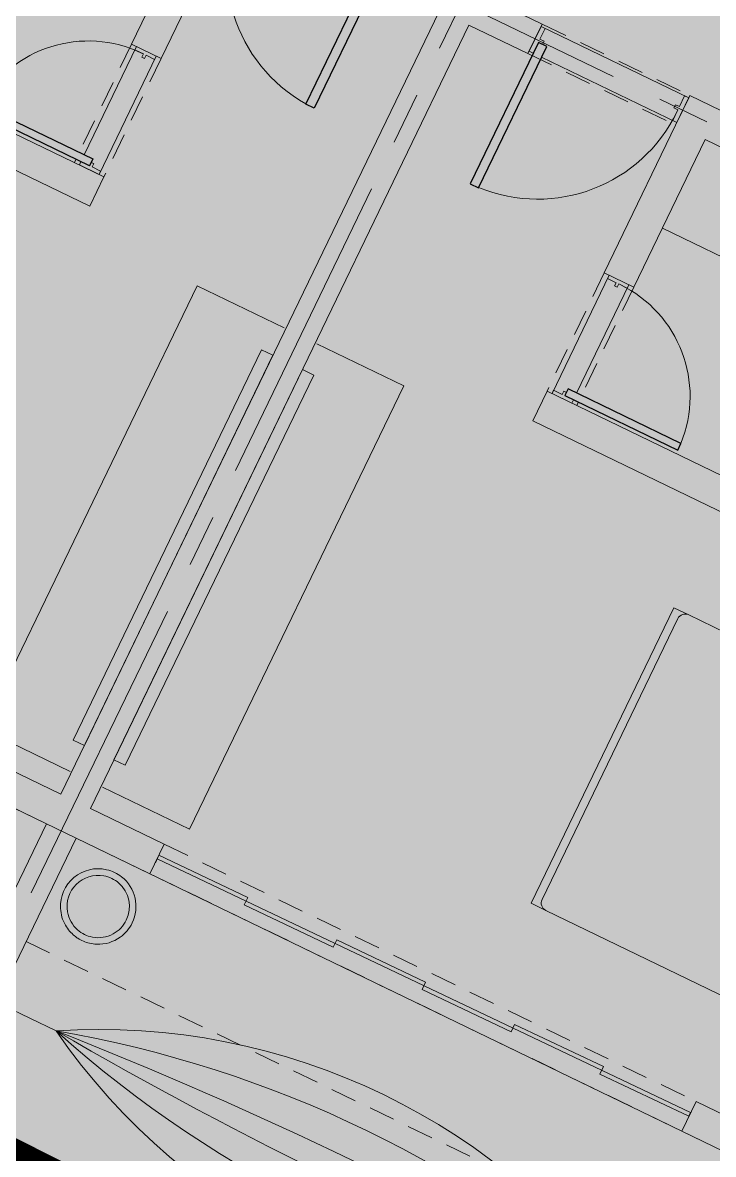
# Model space of a CAD drawing. Header units: metres. Extents: x -466 to 1322, y -1072 to 50.
# Drawn here: x 440.78 to 444.99, y -213.19 to -206.3 of the extents above; entities that cross this region are included whole.
import ezdxf

# ---------------------------------------------------------------- set-up
doc = ezdxf.new("R2010")
doc.units = ezdxf.units.M
for name, pattern in [('B1 P BAJA$0$HIDDEN', [9.525, 6.35, -3.175]), ('CENTER2', [28.575, 19.05, -3.175, 3.175, -3.175]), ('Hidden 1_16_', [0.002381, 0.001587, -0.00079375]), ('OCULTA2', [0.3, 0.2, -0.1])]:
    doc.linetypes.add(name, pattern=pattern)
for name, color, linetype, lineweight in [('A - CANCEL', 2, 'Continuous', 0), ('A - Hatch muros', 4, 'Continuous', 0), ('A - MURO BAJO', 2, 'Continuous', 0), ('A - PROY', 250, 'B1 P BAJA$0$HIDDEN', 0), ('A-DOOR', 2, 'Continuous', 9), ('A-EJES', 61, 'CENTER2', 0), ('A-MUEBLES', 5, 'Continuous', 0), ('A-MURO INT', 4, 'Continuous', 0)]:
    doc.layers.add(name, color=color, linetype=linetype, lineweight=lineweight)
doc.layers.add('A-PUERTA', color=2, linetype='Continuous')
doc.layers.add('Poligono Fisico', color=3, linetype='Continuous')
doc.layers.add('Hatch Exterior', color=7, linetype='Continuous', lineweight=0, true_color=0xa99b89)
doc.layers.add('Hatch Interior', color=7, linetype='Continuous', lineweight=0, true_color=0xaf6350)

# ---------------------------------------------------------------- blocks, each defined once
blk = doc.blocks.new('JVAS_Puerta - 0_90 X 2_10-V18-Planta Baja')
at = {"color": 0}
for p, q in [((-0.425, -0.0425), (-0.425, -0.9025)), ((-0.374, -0.0425), (-0.425, -0.0425)), ((-0.374, -0.9025), (-0.374, -0.0425)), ((-0.425, -0.9025), (-0.374, -0.9025))]:
    blk.add_line(p, q, dxfattribs=at)
at = {"layer": 'A - PROY', "color": 18, "linetype": 'Continuous', "ltscale": 100, "true_color": 0x000000}
blk.add_arc((-0.425, -0.0525), 0.85, 273.43981, 0, dxfattribs=at)
at = {"layer": 'A-DOOR', "color": 253, "linetype": 'Continuous', "ltscale": 100}
for p, q in [((-0.45, 0.0425), (0.45, 0.0425)), ((-0.374, -0.1075), (0.45, -0.1075))]:
    blk.add_line(p, q, dxfattribs=at)
at = {"layer": 'A-DOOR'}
for p, q in [((-0.425, 0.0425), (-0.45, 0.0425)), ((-0.45, 0.0425), (-0.45, -0.1075)), ((-0.425, -0.0225), (-0.425, 0.0425)), ((0.45, 0.0425), (0.425, 0.0425)), ((0.425, 0.0425), (0.425, -0.0225)), ((0.45, -0.1075), (0.45, 0.0425)), ((-0.4, -0.0225), (-0.425, -0.0225)), ((-0.425, -0.1075), (-0.425, -0.0425)), ((-0.425, -0.0425), (-0.4, -0.0425)), ((-0.4, -0.0425), (-0.4, -0.0225)), ((0.425, -0.0225), (0.4, -0.0225)), ((0.4, -0.0225), (0.4, -0.0425)), ((0.4, -0.0425), (0.425, -0.0425)), ((0.425, -0.0425), (0.425, -0.1075)), ((-0.45, -0.1075), (-0.425, -0.1075)), ((0.425, -0.1075), (0.45, -0.1075))]:
    blk.add_line(p, q, dxfattribs=at)

msp = doc.modelspace()

# ---------------------------------------------------------------- hatches: boundary and pattern name
at = {"layer": 'A - Hatch muros', "transparency": 33554687}
h = msp.add_hatch(color=256, dxfattribs=at)
h.dxf.hatch_style = 1
h.paths.add_polyline_path([(422.6792, -204.8009), (426.1177, -197.6884), (426.6579, -197.9496), (426.5709, -198.1296), (426.2107, -197.9555), (423.9039, -202.7272), (424.354, -202.9448), (424.267, -203.1249), (423.8168, -202.9072), (422.8593, -204.8879)])
h.paths.add_polyline_path([(429.5687, -201.5783), (430.3521, -199.9577), (427.6512, -198.652), (427.216, -199.5523), (427.0359, -199.4652), (427.5582, -198.3848), (433.5002, -201.2575), (432.9779, -202.3379), (432.7979, -202.2509), (433.2331, -201.3506), (430.5322, -200.0448), (429.7487, -201.6653), (432.6297, -203.0582), (432.5427, -203.2382), (429.6617, -201.8454), (428.2253, -204.8164), (428.6755, -205.034), (428.5884, -205.2141), (428.1383, -204.9965), (427.1807, -206.9771), (427.0007, -206.8901), (427.9582, -204.9094), (427.5081, -204.6918), (427.5951, -204.5117), (428.0453, -204.7294), (429.4816, -201.7583), (426.6006, -200.3655), (426.6877, -200.1855)])
h.paths.add_polyline_path([(432.4598, -207.0857), (431.5022, -209.0664), (431.3221, -208.9793), (432.2797, -206.9986), (431.8295, -206.781), (431.9166, -206.601), (432.3667, -206.8186), (434.6736, -202.047), (434.3135, -201.8729), (434.4005, -201.6928), (435.3008, -202.1281), (435.2138, -202.3081), (434.8537, -202.134), (432.5468, -206.9056), (432.997, -207.1233), (432.9099, -207.3033)])
h.paths.add_polyline_path([(438.2116, -205.7567), (438.9951, -204.1362), (436.2942, -202.8304), (435.8589, -203.7307), (435.6788, -203.6437), (436.2012, -202.5633), (442.1432, -205.436), (441.6209, -206.5164), (441.4408, -206.4293), (441.8761, -205.529), (439.1751, -204.2232), (438.3917, -205.8438), (441.2727, -207.2366), (441.1856, -207.4167), (438.3046, -206.0239), (436.8683, -208.9949), (437.3184, -209.2125), (437.2314, -209.3926), (436.7812, -209.1749), (435.8237, -211.1556), (435.6436, -211.0686), (436.6012, -209.0879), (436.151, -208.8703), (436.2381, -208.6902), (436.6882, -208.9078), (438.1246, -205.9368), (435.2436, -204.544), (435.3306, -204.3639)])
h.paths.add_polyline_path([(443.3166, -206.2254), (441.0097, -210.9971), (440.5595, -210.7794), (440.4725, -210.9595), (440.9226, -211.1771), (439.9651, -213.1578), (440.1451, -213.2448), (441.1027, -211.2642), (441.5529, -211.4818), (441.6399, -211.3017), (441.1897, -211.0841), (443.4966, -206.3125), (443.8567, -206.4866), (443.9438, -206.3065), (443.0435, -205.8713), (442.9564, -206.0513)])
h.paths.add_polyline_path([(446.8546, -209.9352), (447.638, -208.3147), (444.9371, -207.0089), (444.5018, -207.9092), (444.3218, -207.8221), (444.8441, -206.7418), (450.7861, -209.6145), (450.2638, -210.6948), (450.0837, -210.6078), (450.519, -209.7075), (447.8181, -208.4017), (447.0346, -210.0223), (449.9156, -211.4151), (449.8285, -211.5952), (446.9476, -210.2023), (445.5112, -213.1733), (445.9614, -213.391), (445.8743, -213.571), (445.4242, -213.3534), (444.4666, -215.3341), (444.2865, -215.247), (445.2441, -213.2663), (444.794, -213.0487), (444.881, -212.8687), (445.3312, -213.0863), (446.7675, -210.1153), (443.8865, -208.7225), (443.9736, -208.5424)])
h.paths.add_polyline_path([(452.2266, -210.3109), (451.6864, -210.0497), (451.5994, -210.2298), (451.9595, -210.4039), (449.6526, -215.1755), (449.2037, -214.9585), (449.1142, -215.1374), (449.5656, -215.3556), (448.608, -217.3363), (448.7881, -217.4233)])
at = {"layer": 'Hatch Exterior', "transparency": 33554687}
h = msp.add_hatch(color=256, dxfattribs=at)
h.dxf.hatch_style = 1
h.paths.add_polyline_path([(422.6792, -204.8009), (427.1807, -206.9771), (431.5022, -209.0664), (448.8046, -217.4313), (449.7456, -215.4426), (423.8168, -202.9072), (423.6368, -202.8202)])
at = {"layer": 'Hatch Interior', "transparency": 33554687}
h = msp.add_hatch(color=256, dxfattribs=at)
h.dxf.hatch_style = 1
edge = h.paths.add_edge_path()
edge.add_line((417.7382, -197.1638), (419.3856, -199.3747))
edge.add_arc((419.7198, -199.9897), 0.7, 36.69961, 118.51779, ccw=False)
edge.add_line((420.2811, -199.5714), (421.6441, -198.5555))
edge.add_line((421.6441, -198.5555), (425.1105, -200.2313))
edge.add_line((425.1105, -200.2313), (423.8168, -202.9072))
edge.add_line((423.8168, -202.9072), (449.7456, -215.4426))
edge.add_line((449.7456, -215.4426), (452.2266, -210.3109))
edge.add_line((452.2266, -210.3109), (452.8795, -208.9604))
edge.add_line((452.8795, -208.9604), (426.2831, -196.1578))
edge.add_line((426.2831, -196.1578), (424.9683, -194.3939))
edge.add_line((424.9683, -194.3939), (443.8484, -180.3214))
edge.add_line((443.8484, -180.3214), (442.6531, -178.7178))
edge.add_line((442.6531, -178.7178), (449.1895, -173.8458))
edge.add_line((449.1895, -173.8458), (446.0819, -169.6766))
edge.add_line((446.0819, -169.6766), (408.2908, -197.8447))
edge.add_line((408.2908, -197.8447), (413.4672, -200.3473))
edge.add_line((413.4672, -200.3473), (417.7382, -197.1638))

# ---------------------------------------------------------------- linework, layer by layer
at = {"layer": 'A - CANCEL'}
for points in [[(441.5857, -211.4143), (441.6071, -211.3692), (442.1491, -211.6266), (442.1276, -211.6717), (442.6696, -211.9291), (442.6911, -211.884), (443.2331, -212.1414), (443.2116, -212.1865)], [(441.5964, -211.3918), (444.8483, -212.9361), (444.8376, -212.9587), (444.2956, -212.7013), (444.317, -212.6562), (443.775, -212.3988), (443.7536, -212.4439), (443.2116, -212.1865)]]:
    msp.add_lwpolyline(points, dxfattribs=at)
at = {"layer": 'A - MURO BAJO', "ltscale": 0.05}
msp.add_lwpolyline([(444.6759, -207.5491), (445.8013, -208.0931), (446.0625, -207.553)], dxfattribs=at)
at = {"layer": 'A - PROY', "color": 250, "linetype": 'Hidden 1_16_', "ltscale": 100}
msp.add_line((440.798, -211.8944), (444.9394, -213.8966), dxfattribs=at)
for points in [[(443.9438, -206.3065), (444.8441, -206.7418)], [(441.4408, -206.4293), (441.0926, -207.1496)], [(443.8567, -206.4866), (444.757, -206.9218)], [(441.6209, -206.5164), (441.2727, -207.2366)], [(444.3218, -207.8221), (443.9736, -208.5424)], [(444.5018, -207.9092), (444.1536, -208.6294)], [(441.6399, -211.3017), (444.881, -212.8687)], [(441.5529, -211.4818), (444.794, -213.0487)]]:
    msp.add_lwpolyline(points, dxfattribs=at)
at = {"layer": 'A-EJES', "ltscale": 0.1}
for p, q in [((452.093, -210.3574), (411.3291, -190.6499)), ((444.1465, -204.7384), (438.2559, -216.9228))]:
    msp.add_line(p, q, dxfattribs=at)
at = {"layer": 'A-MUEBLES'}
for p, q in [((440.5344, -210.6017), (441.8402, -207.9008)), ((441.8402, -207.9008), (442.3713, -208.1576)), ((441.0843, -210.6676), (442.2334, -208.2908)), ((442.2334, -208.2908), (442.302, -208.324)), ((443.1006, -208.5101), (442.5694, -208.2533)), ((442.302, -208.324), (441.1529, -210.7008)), ((442.4821, -208.411), (441.333, -210.7878)), ((442.5507, -208.4442), (442.4821, -208.411)), ((441.4016, -210.821), (442.5507, -208.4442)), ((441.7948, -211.2111), (443.1006, -208.5101)), ((444.7464, -209.8612), (443.8759, -211.6618)), ((444.8364, -209.9047), (444.7464, -209.8612)), ((444.7696, -209.928), (443.9427, -211.6385)), ((446.3669, -210.6446), (444.8364, -209.9047)), ((441.0656, -210.8585), (440.5344, -210.6017)), ((441.1529, -210.7008), (441.0843, -210.6676)), ((441.333, -210.7878), (441.4016, -210.821)), ((441.2636, -210.9543), (441.7948, -211.2111)), ((443.8759, -211.6618), (443.9659, -211.7053)), ((443.9659, -211.7053), (445.4964, -212.4452)), ((440.9804, -212.4386), (440.6603, -212.2839))]:
    msp.add_line(p, q, dxfattribs=at)
for centre, radius, start, end in [((444.8147, -209.9497), 0.05, 64.19834, 154.19834), ((443.9877, -211.6603), 0.05, 154.19834, 244.19834), ((441.2436, -216.4128), 3.9829, 34.60722, 93.78946), ((444.2585, -210.1765), 3.9829, 214.60722, 273.78946), ((439.7769, -219.4466), 7.1106, 48.14107, 80.25562), ((445.7252, -207.1427), 7.1106, 228.14107, 260.25562), ((431.59, -236.3807), 25.7177, 59.81233, 68.58435), ((453.9121, -190.2086), 25.7177, 239.81233, 248.58435)]:
    msp.add_arc(centre, radius, start, end, dxfattribs=at)
at = {"layer": 'A-MUEBLES', "lineweight": 0}
for start, end in [(77.0889, 182.81635), (51.784, 77.0889), (334.17926, 51.784), (182.81635, 209.56387), (209.56387, 220.6944), (305.54216, 334.17926), (220.6944, 231.26961), (231.26961, 237.25618), (237.25618, 256.57451), (267.66411, 305.54216), (256.57451, 267.66411)]:
    msp.add_arc((441.2376, -211.681), 0.23, start, end, dxfattribs=at)
at = {"layer": 'A-MUEBLES', "color": 254, "lineweight": 0}
for start, end in [(79.77644, 189.89713), (64.17926, 79.77644), (49.23282, 64.17926), (334.17926, 49.17926), (189.89713, 228.58207), (298.46138, 334.17926), (228.58207, 259.12569), (259.17926, 298.46138)]:
    msp.add_arc((441.2376, -211.681), 0.19, start, end, dxfattribs=at)
at = {"layer": 'A-MURO INT'}
for points in [[(436.2012, -202.5633), (442.1432, -205.436), (441.6209, -206.5164), (441.4408, -206.4293), (441.8761, -205.529), (439.1751, -204.2232)], [(438.3917, -205.8438), (441.2727, -207.2366), (441.1856, -207.4167), (438.3046, -206.0239)], [(449.8285, -211.5952), (446.9476, -210.2023), (445.5112, -213.1733), (445.9614, -213.391), (445.8743, -213.571), (445.4242, -213.3534), (444.4666, -215.3341), (444.2865, -215.247), (445.2441, -213.2663), (444.794, -213.0487), (444.881, -212.8687), (445.3312, -213.0863), (446.7675, -210.1153), (443.8865, -208.7225), (443.9736, -208.5424), (446.8546, -209.9352), (447.638, -208.3147), (444.9371, -207.0089), (444.5018, -207.9092), (444.3218, -207.8221), (444.8441, -206.7418), (450.7861, -209.6145)]]:
    msp.add_lwpolyline(points, dxfattribs=at)
msp.add_lwpolyline([(443.3166, -206.2254), (441.0097, -210.9971), (440.5595, -210.7794), (440.4725, -210.9595), (440.9226, -211.1771), (439.9651, -213.1578), (440.1451, -213.2448), (441.1027, -211.2642), (441.5529, -211.4818), (441.6399, -211.3017), (441.1897, -211.0841), (443.4966, -206.3125), (443.8567, -206.4866), (443.9438, -206.3065), (443.0435, -205.8713), (442.9564, -206.0513)], close=True, dxfattribs=at)
at = {"layer": 'Hatch Exterior'}
msp.add_lwpolyline([(422.6792, -204.8009), (427.1807, -206.9771), (431.5022, -209.0664), (448.8046, -217.4313), (449.7456, -215.4426), (423.8168, -202.9072), (423.6368, -202.8202), (422.6792, -204.8009)], dxfattribs=at)
at = {"layer": 'Hatch Interior'}
msp.add_lwpolyline([(417.7382, -197.1638), (419.3856, -199.3747, -0.372981), (420.2811, -199.5714), (421.6441, -198.5555), (425.1105, -200.2313), (423.8168, -202.9072), (449.7456, -215.4426), (452.2266, -210.3109), (452.8795, -208.9604), (426.2776, -196.0996), (424.9683, -194.3939), (443.8484, -180.3214), (442.6531, -178.7178), (449.1895, -173.8458), (446.0819, -169.6766), (408.2908, -197.8447), (413.4672, -200.3473)], format="xyb", close=True, dxfattribs=at)
at = {"layer": 'Poligono Fisico', "color": 5, "linetype": 'OCULTA2', "const_width": 0.125}
msp.add_lwpolyline([(450.8561, -218.239), (409.0603, -197.2712), (450.4645, -166.4099), (465.8133, -205.0581)], close=True, dxfattribs=at)

# ---------------------------------------------------------------- block references
at = {"layer": 'A-PUERTA'}
for p, xscale, yscale, zscale, rotation in [((442.5655, -205.7112), -1.111111111111195, 1.111111111111195, 1.111111111111195, 334.1983439835433), ((441.3827, -206.8455), -0.8888888888888831, 0.888888888888883, 0.888888888888883, 244.1983439835417), ((444.3661, -206.5817), 1.111111111111195, 1.111111111111195, 1.111111111111195, 334.1983439835791), ((444.2117, -208.2132), 0.888888888888883, 0.888888888888883, 0.888888888888883, 64.19834398354133)]:
    msp.add_blockref('JVAS_Puerta - 0_90 X 2_10-V18-Planta Baja', p, dxfattribs=dict(at, xscale=xscale, yscale=yscale, zscale=zscale, rotation=rotation))

doc.saveas('drawing.dxf')
